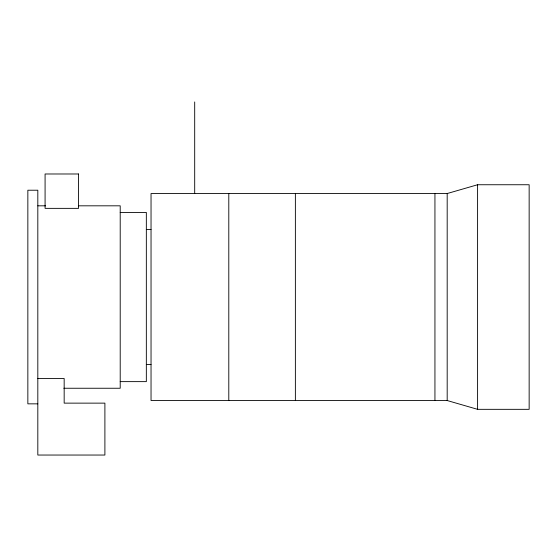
<?xml version="1.0" encoding="UTF-8"?>
<svg xmlns="http://www.w3.org/2000/svg" width="557" height="557" viewBox="0 0 557 557"><rect width="100%" height="100%" fill="white"/><g stroke="black" fill="none" stroke-linecap="round" stroke-linejoin="round"><path stroke-width="0.84" d="M447.187 193.537L477.593 184.743L529.15 184.743L529.15 409.332L477.593 409.332L447.187 400.532L151.038 400.532L151.038 193.537L447.187 193.537L447.187 400.532M37.82 205.818L45.625 205.818M78.579 205.818L120.208 205.818L120.208 388.25L63.839 388.25M120.208 212.44L146.338 212.44L146.338 381.629L120.208 381.629M146.338 229.498L151.038 229.498M146.338 364.577L151.038 364.577M37.82 378.495L64.166 378.495L64.166 403.136L104.897 403.136L104.897 455.041L37.82 455.041L37.82 190.222L27.85 190.222L27.85 403.846L37.82 403.846M477.593 184.743L477.593 409.332M434.94 193.537L434.94 400.532M295.377 193.537L295.377 400.532M228.795 193.537L228.795 400.532M194.692 101.959L194.692 193.537M78.551 173.986L45.082 173.986L45.082 208.36L78.551 208.36L78.551 173.986"/></g></svg>
